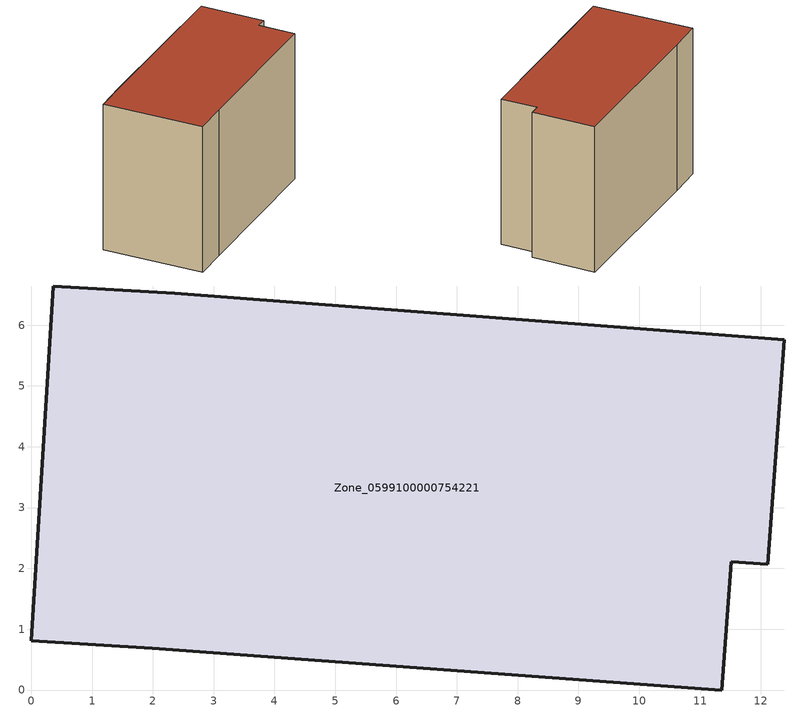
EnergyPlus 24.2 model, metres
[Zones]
Zone_0599100000754221
 floor ground (C_G): 11.51,2.11 11.36,0 1.99,0.68 0,0.81 0.36,6.64 2.36,6.52 12.38,5.76 12.11,2.07 z0
 wall outside (C_F): 2.36,6.52 0.36,6.64 0,0.81 1.99,0.68 11.36,0 11.51,2.11 12.11,2.07 12.38,5.76 2.36,6.52 z0:8.81
 roof outside (C_R): 12.11,2.07 12.38,5.76 2.36,6.52 0.36,6.64 0,0.81 1.99,0.68 11.36,0 11.51,2.11 z8.81
[BUILDING]
Pand.0599100000754221: North Axis=0; Terrain=City; Loads Convergence Tolerance Value=0.04; Temperature Convergence Tolerance Value=0.4; Solar Distribution=FullExterior; Maximum Number of Warmup Days=25; Minimum Number of Warmup Days=1
[Site:Location]
Rotterdam.The.Hague.AP_ZH_NLD Design_Conditions: Latitude=51.96; Longitude=4.45; Time Zone=1; Elevation=-4.5
[SITE:GROUNDTEMPERATURE:BUILDINGSURFACE]
18, 18, 18, 18, 18, 18, 18, 18, 18, 18, 18, 18
[MATERIAL] Thermal Absorptance=0.9; Solar Absorptance=0.7; Visible Absorptance=0.7
Name | Roughness | Thickness | Conductivity | Density | Specific Heat
G.TI.2006-2014 | MediumSmooth | 0.15 | 0.06 | 540 | 1210
F.TI.2006-2014 | Rough | 0.3 | 0.12 | 1920 | 840
R.TI.2006-2014 | MediumRough | 0.2 | 0.08 | 1500 | 1000
[CONSTRUCTION]
C_G: G.TI.2006-2014
C_F: F.TI.2006-2014
C_R: R.TI.2006-2014
[ZONE]
Zone_0599100000754221: Type=1; Multiplier=1; Ceiling Height=Autocalculate; Volume=Autocalculate; Floor Area=autocalculate; Part of Total Floor Area=Yes
[ZONEINFILTRATION:DESIGNFLOWRATE]
Infil_Zone_0599100000754221: Zone or ZoneList or Space or SpaceList=Zone_0599100000754221; Schedule=AlwaysOn; Design Flow Rate Calculation Method=Flow/Area; Flow Rate per Floor Area=0.0015; Constant Term Coefficient=1; Temperature Term Coefficient=0; Velocity Term Coefficient=0; Velocity Squared Term Coefficient=0
[HVACTEMPLATE:ZONE:IDEALLOADSAIRSYSTEM]
Zone_0599100000754221: Maximum Heating Supply Air Temperature=50; Minimum Cooling Supply Air Temperature=13; Maximum Heating Supply Air Humidity Ratio=0.0156; Minimum Cooling Supply Air Humidity Ratio=0.0077; Heating Limit=NoLimit; Cooling Limit=NoLimit; Dehumidification Control Type=ConstantSensibleHeatRatio; Cooling Sensible Heat Ratio=0.7; Dehumidification Setpoint=60; Humidification Control Type=None; Humidification Setpoint=30; Outdoor Air Method=None; Outdoor Air Flow Rate per Person=0.00944; Outdoor Air Flow Rate per Zone Floor Area=0; Outdoor Air Flow Rate per Zone=0; Demand Controlled Ventilation Type=None; Outdoor Air Economizer Type=NoEconomizer; Heat Recovery Type=None; Sensible Heat Recovery Effectiveness=0.7; Latent Heat Recovery Effectiveness=0.65
[ZONECONTROL:THERMOSTAT]
ThermostatControl_Zone_0599100000754221: Zone or ZoneList=Zone_0599100000754221; Control Type Schedule=DualSetpointControlType; Control 1=Thermostat_Zone_0599100000754221; Temperature Difference Between Cutout And Setpoint=0
[THERMOSTATSETPOINT:DUALSETPOINT]
Thermostat_Zone_0599100000754221: Heating Setpoint Temperature Schedule=HeatingSetpoint_Zone_0599100000754221; Cooling Setpoint Temperature Schedule=CoolingSetpoint_Zone_0599100000754221
[SCHEDULE:COMPACT]
HeatingSetpoint_Zone_0599100000754221: Through: 12/31, For: AllDays, Until: 24:00, 21
CoolingSetpoint_Zone_0599100000754221: Through: 12/31, For: AllDays, Until: 24:00, 24
DualSetpointControlType: Through: 12/31, For: AllDays, Until: 24:00, 4
AlwaysOn: Through: 12/31, For: AllDays, Until: 24:00, 1
